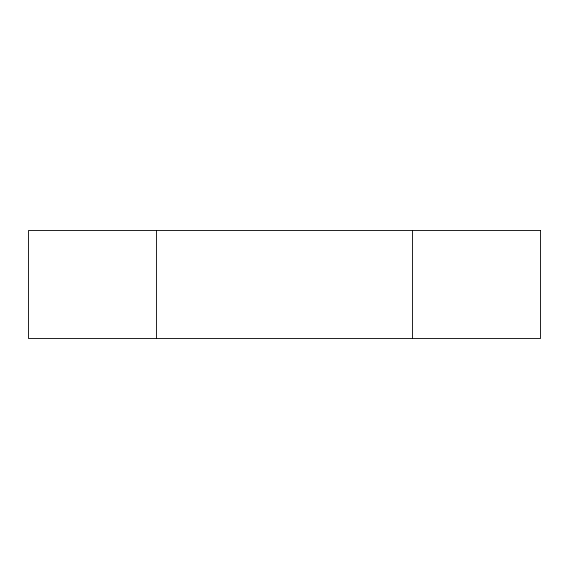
<?xml version="1.0" encoding="UTF-8"?>
<svg xmlns="http://www.w3.org/2000/svg" width="569" height="569" viewBox="0 0 569 569"><rect width="100%" height="100%" fill="white"/><g stroke="black" fill="none" stroke-linecap="round" stroke-linejoin="round"><path stroke-width="0.85" d="M412.525 230.559L412.525 338.441M156.475 230.559L156.475 338.441M540.55 230.559L28.45 230.559L28.45 338.441L540.55 338.441L540.55 230.559"/></g></svg>
